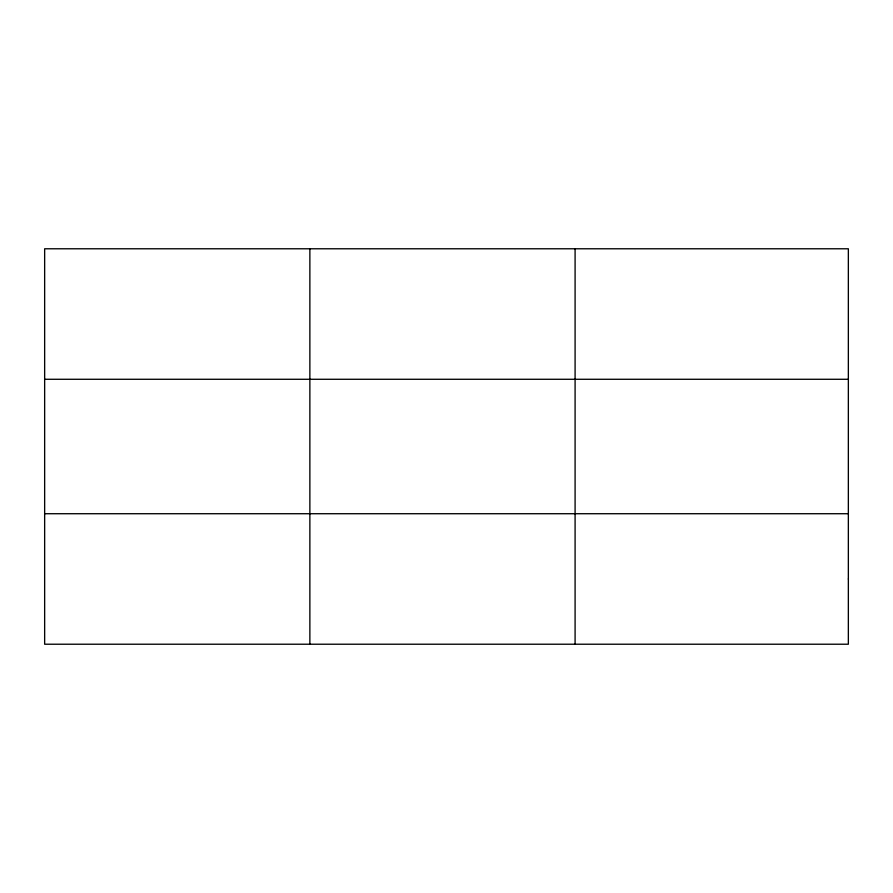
<?xml version="1.0" encoding="UTF-8"?>
<svg xmlns="http://www.w3.org/2000/svg" width="893" height="893" viewBox="0 0 893 893"><rect width="100%" height="100%" fill="white"/><g stroke="black" fill="none" stroke-linecap="round" stroke-linejoin="round"><path stroke-width="1.34" d="M309.871 248.779L309.871 644.221M575.092 248.779L575.092 644.221M44.65 379.279L848.35 379.279M44.65 513.721L848.35 513.721M848.35 578.977L848.35 644.221L44.65 644.221L44.65 248.779L848.35 248.779L848.35 578.977"/></g></svg>
